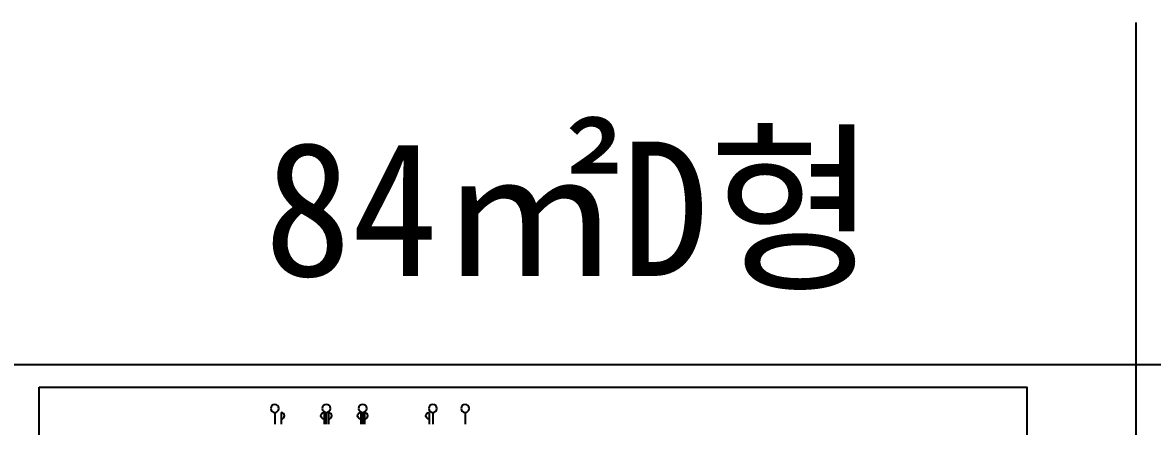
# Model space of a CAD drawing. Header units: millimetres. Extents: x -33000 to 294000, y 0 to 42408.
# Drawn here: x 126618 to 168618, y 27394 to 42408 of the extents above; entities that cross this region are included whole.
import ezdxf
from ezdxf.enums import TextEntityAlignment as Align

# ---------------------------------------------------------------- set-up
doc = ezdxf.new("R2010")
doc.units = ezdxf.units.MM
doc.header["$LTSCALE"] = 50
doc.layers.add('cloud', color=7, linetype='Continuous', true_color=0xb3ef8f, plot=False)
doc.styles.add('돋움체', font='')
doc.styles.get('돋움체').set_extended_font_data('DotumChe')

# ---------------------------------------------------------------- blocks, each defined once
blk = doc.blocks.new('중심')
blk.add_line((-350, 0), (0, 0))
blk.add_circle((-470, 0), 120)
blk = doc.blocks.new('안목')
blk.add_line((-350, 0), (0, 0))
blk.add_arc((-254, 0), 96, 0, 180)

msp = doc.modelspace()

# ---------------------------------------------------------------- linework, layer by layer
at = {"layer": 'cloud'}
for p, q in [((168000, 42407.5), (168000, 0)), ((-33000, 29700), (294000, 29700))]:
    msp.add_line(p, q, dxfattribs=at)
msp.add_lwpolyline([(127235, 28850), (163950, 28850), (163950, 909.2), (127235, 909.2)], close=True, dxfattribs=at)

# ---------------------------------------------------------------- block references
for name, p, xscale, yscale, zscale, rotation in [('중심', (135993.3, 27474.6), -1.25, 1.25, 1.25, 90), ('중심', (137908.3, 27474.6), -1.25, 1.25, 1.25, 90), ('중심', (139258.3, 27474.6), -1.25, 1.25, 1.25, 90), ('중심', (141868.3, 27474.6), -1.25, 1.25, 1.25, 90), ('중심', (143068.3, 27474.6), -1.25, 1.25, 1.25, 90), ('안목', (136228.3, 27474.6), 1.250000000000008, 1.250000000000008, 1.250000000000008, 270), ('안목', (137828.3, 27474.6), -1.25, 1.25, 1.25, 90), ('안목', (137988.3, 27474.6), 1.250000000000008, 1.250000000000008, 1.250000000000008, 270), ('안목', (139188.3, 27474.6), -1.25, 1.25, 1.25, 90), ('안목', (139328.3, 27474.6), 1.250000000000008, 1.250000000000008, 1.250000000000008, 270), ('안목', (141728.3, 27474.6), -1.25, 1.25, 1.25, 90)]:
    msp.add_blockref(name, p, dxfattribs=dict(xscale=xscale, yscale=yscale, zscale=zscale, rotation=rotation))

# ---------------------------------------------------------------- texts
at = {"layer": 'cloud', "style": '돋움체'}
msp.add_text('84㎡D형', height=5000, dxfattribs=at).set_placement((147000, 35700), align=Align.MIDDLE)

doc.saveas('drawing.dxf')
